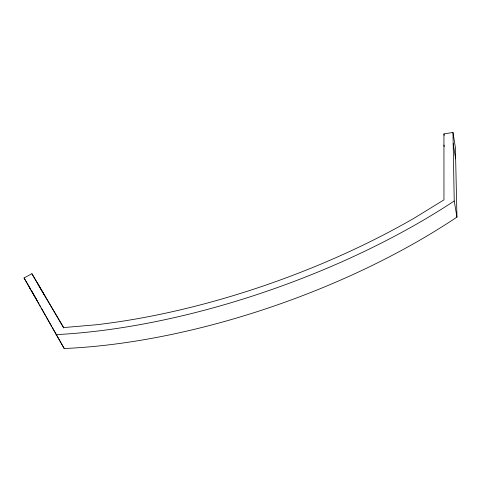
<?xml version="1.0" encoding="UTF-8"?>
<svg xmlns="http://www.w3.org/2000/svg" width="481" height="481" viewBox="0 0 481 481"><rect width="100%" height="100%" fill="white"/><g stroke="black" fill="none" stroke-linecap="round" stroke-linejoin="round"><path stroke-width="0.72" d="M52.411 327.657L64.213 348.539L24.05 277.952L31.914 273.713L63.666 327.573L96.392 324.753A369.474 149.399 -19.7 0 0 414.159 218.176L443.963 199.868L443.939 133.916L452.976 132.461L455.393 147.481L456.95 217.105A373.484 156.511 -19.6 0 1 64.226 348.521M39.743 287.259L63.732 327.982M24.05 277.952L30.495 288.931M29.245 287.163L36.929 300.246M31.914 273.713L39.382 286.64M37.271 282.798L44.835 295.899M31.632 290.867L39.141 304.16M39.881 305.465L40.614 306.77M41.354 308.074L45.406 315.253M46.146 316.558L51.677 326.352M443.939 133.916L444.179 135.341M456.95 217.105L454.226 201.034L452.976 132.461M443.945 145.058L444.191 146.501M453.18 143.615L455.645 158.82M454.202 201.028A377.519 153.114 -19.7 0 1 56.055 334.632"/></g></svg>
